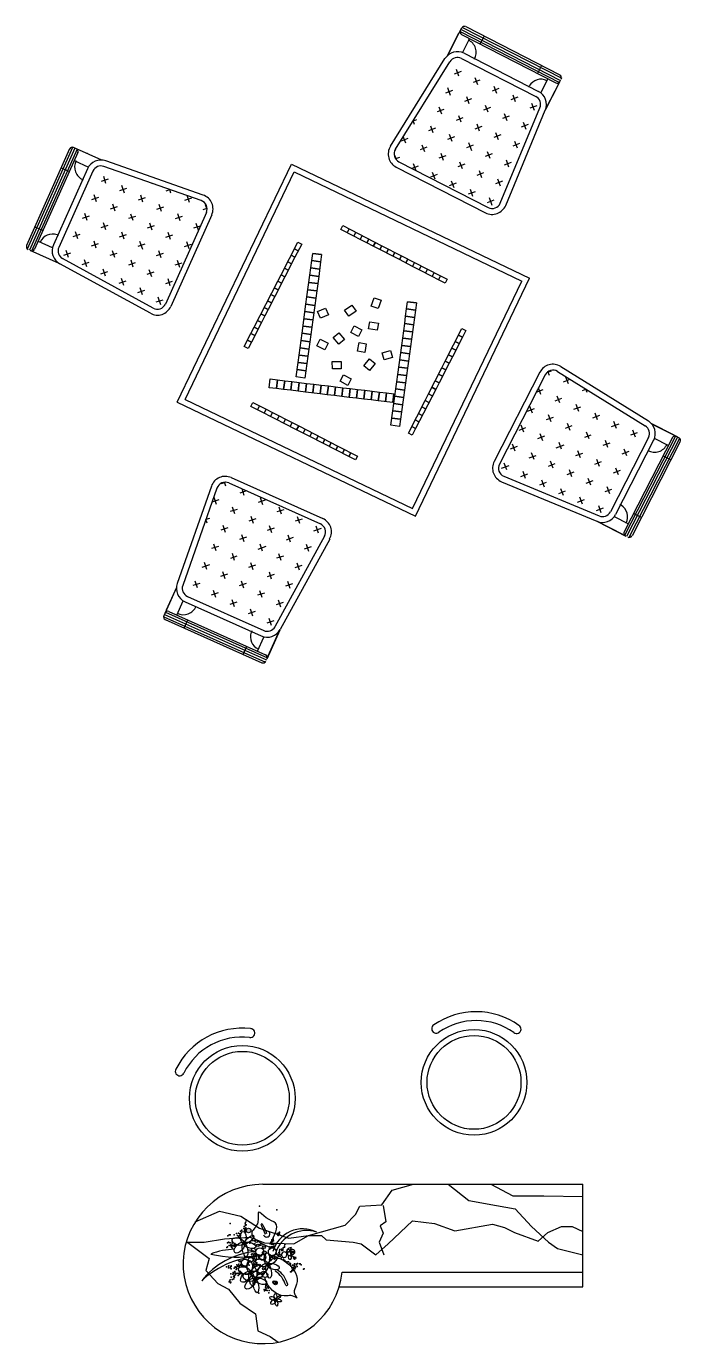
# Model space of a CAD drawing. Header units: millimetres. Extents: x 794 to 24045, y 774 to 18002.
# Drawn here: x 18288 to 20517, y 1341 to 5831 of the extents above; entities that cross this region are included whole.
import ezdxf

# ---------------------------------------------------------------- set-up
doc = ezdxf.new("R2010")
doc.units = ezdxf.units.MM

msp = doc.modelspace()

# ---------------------------------------------------------------- hatches: boundary and pattern name
at = {"true_color": 0x000000}
h = msp.add_hatch(color=18, dxfattribs=at)
h.paths.add_polyline_path([(19102.4, 1669.7, 1), (19093.1, 1669.7, 1)])
h.paths.add_polyline_path([(19080.8, 1676.6, 1.000001), (19072.7, 1676.6, 1.000001)])
h.paths.add_polyline_path([(19092.3, 1596.7, 1), (19099.5, 1596.7, 1)])
h.paths.add_polyline_path([(19128, 1550.3, 1), (19137.3, 1550.3, 1)])
h.paths.add_polyline_path([(19018, 1621.6, 1), (19012.6, 1621.6, 1)])
edge = h.paths.add_edge_path()
edge.add_ellipse((19049.2, 1604.4), major_axis=(0.5, -20.2), ratio=0.456297, start_angle=134.884, end_angle=204.8098)
edge.add_arc((19052.3, 1626.6), 8.39, 208.4452, 291.7172)
h.paths.add_polyline_path([(19091.7, 1679.4, 1), (19084.4, 1679.4, 1)])
h.paths.add_polyline_path([(19037.5, 1726.9, 1), (19053.1, 1726.9, 1)])
h = msp.add_hatch(color=18, dxfattribs=at)
h.paths.add_polyline_path([(19190.2, 1653.2, 1.000001), (19198, 1653.2, 1.000001)])
h.paths.add_polyline_path([(19206.4, 1632.7, 0.193175), (19205.2, 1635.7, -0.071099), (19199.9, 1636.5, 0.269317), (19197.7, 1632.7, 1.000001)])
msp.add_hatch(color=18, dxfattribs=at).paths.add_polyline_path([(19142.8, 1548.2, 0.483518), (19134.9, 1554.4, -0.273676), (19137.3, 1550.3, -0.589818), (19130.2, 1546.4, 0.87026)])

# ---------------------------------------------------------------- linework, layer by layer
at = {"color": 18, "true_color": 0x000000}
for p, q in [((19723.3, 5731.9), (19762.1, 5807.6)), ((19723.6, 5731.9), (19766.7, 5816)), ((19766, 5813.5), (20104.6, 5639.9)), ((19766.7, 5816.5), (19771.4, 5825.8)), ((19769.6, 5820.4), (20108.2, 5646.9)), ((19771, 5803), (20092.1, 5638.4)), ((19774.2, 5827.8), (20112.1, 5654.6)), ((19784.9, 5830.2), (20106, 5665.6)), ((19847.4, 5798.1), (19833.5, 5771)), ((19797.8, 5789.3), (19773.6, 5742)), ((19528.5, 5422.6), (19714.4, 5721.3)), ((19545.5, 5412.1), (19731.4, 5710.7)), ((19770.6, 5721.6), (20023.8, 5591.7)), ((19779.7, 5739.4), (20033, 5609.5)), ((19769.2, 5677.2), (19745.8, 5668.4)), ((19761.9, 5661.1), (19753.1, 5684.5)), ((20043.5, 5697.6), (20029.5, 5670.5)), ((19740.1, 5612.8), (19716.7, 5604)), ((19732.9, 5595.6), (19723.8, 5621.6)), ((19833.6, 5648.1), (19810.2, 5639.3)), ((19826.4, 5632), (19817.5, 5655.4)), ((19898.1, 5619), (19874.7, 5610.2)), ((19890.8, 5602.9), (19882, 5626.3)), ((20065.3, 5652.2), (20041.4, 5605.7)), ((20101, 5633.9), (20056.7, 5547.5)), ((20057.2, 5548.3), (20106.7, 5644.9)), ((19804.5, 5583.7), (19781.1, 5574.8)), ((19797.2, 5567.6), (19788.4, 5590.9)), ((19962.5, 5589.9), (19939.1, 5581)), ((19955.2, 5573.8), (19946.4, 5597.2)), ((20019.7, 5544.6), (20010.8, 5568)), ((19639.2, 5561.4), (19638.9, 5562.2)), ((19711, 5548.3), (19687.6, 5539.5)), ((19703.7, 5532.2), (19694.9, 5555.6)), ((19769.2, 5504.3), (19761.4, 5526.5)), ((19869, 5554.6), (19845.6, 5545.7)), ((19861.7, 5538.4), (19852.8, 5561.8)), ((19902.8, 5228.8), (20037.9, 5553.5)), ((19933.4, 5525.4), (19910, 5516.6)), ((19926.1, 5509.3), (19917.3, 5532.7)), ((19921.3, 5221.1), (20056.3, 5545.9)), ((20026.9, 5560.8), (20003.6, 5551.9)), ((19617.4, 5513), (19605.6, 5508.6)), ((19610.1, 5496.9), (19605.7, 5508.7)), ((19681.8, 5483.9), (19658.5, 5475.1)), ((19674.6, 5467.8), (19665.7, 5491.2)), ((19775.4, 5519.2), (19752, 5510.4)), ((19839.8, 5490.1), (19816.4, 5481.3)), ((19832.6, 5474), (19823.7, 5497.4)), ((19997.8, 5496.3), (19974.4, 5487.5)), ((19990.5, 5480.2), (19981.7, 5503.6)), ((19588.3, 5448.6), (19564.9, 5439.8)), ((19581, 5432.5), (19572.4, 5455.3)), ((19746.3, 5454.8), (19722.9, 5446)), ((19739, 5438.7), (19730.2, 5462.1)), ((19805.6, 5406.7), (19795.8, 5434.5)), ((19904.3, 5461), (19880.9, 5452.2)), ((19897, 5444.9), (19888.2, 5468.3)), ((19961.4, 5415.8), (19952.6, 5439.2)), ((18435.5, 5413.4), (18288.2, 5084.1)), ((18445.4, 5418.3), (18290.3, 5071.7)), ((18453.6, 5415.5), (18298.2, 5068.1)), ((18460.7, 5412.3), (18305.4, 5064.9)), ((18463.4, 5401), (18316.1, 5071.6)), ((18458.4, 5414.2), (18448.8, 5418.5)), ((18544.9, 5375.3), (18458.6, 5413.8)), ((19549, 5375.8), (19543.1, 5391.4)), ((19652.7, 5419.5), (19629.3, 5410.6)), ((19645.4, 5403.4), (19636.6, 5426.8)), ((19717.2, 5390.4), (19693.8, 5381.5)), ((19709.9, 5374.2), (19701.1, 5397.6)), ((19810.7, 5425.7), (19787.3, 5416.8)), ((19875.2, 5396.6), (19851.8, 5387.7)), ((19867.9, 5380.4), (19859, 5403.8)), ((19968.7, 5431.9), (19945.3, 5423)), ((18496.5, 5345.9), (18380.2, 5086.1)), ((18406.9, 5349.3), (18434.7, 5336.9)), ((18451.1, 5373.5), (18499.6, 5351.8)), ((18884, 5237.3), (18552, 5353.8)), ((18890.6, 5256.2), (18558.7, 5372.7)), ((18802.2, 4550.3), (19191.4, 5361.8)), ((19191.4, 5361.8), (20002.9, 4972.6)), ((19559.2, 5384.2), (19546.2, 5379.3)), ((19548.2, 5351.7), (19852.3, 5195.8)), ((19557.3, 5369.5), (19861.5, 5213.6)), ((19623.6, 5355), (19601.7, 5346.8)), ((19616.2, 5339.3), (19607.5, 5362.3)), ((19781.6, 5361.2), (19758.2, 5352.4)), ((19774.3, 5345.1), (19765.5, 5368.5)), ((19939.6, 5367.4), (19916.2, 5358.6)), ((19932.3, 5351.3), (19923.5, 5374.7)), ((18514.7, 5337.8), (18398.5, 5077.9)), ((18543.5, 5304), (18567.3, 5311.8)), ((18559.3, 5296), (18551.5, 5319.8)), ((18828.9, 4559.6), (19200.7, 5335.1)), ((19200.7, 5335.1), (19976.2, 4963.2)), ((19688, 5325.9), (19664.7, 5317.1)), ((19680.8, 5309.8), (19671.9, 5333.2)), ((19745.2, 5280.7), (19736.4, 5304.1)), ((19846, 5332.1), (19822.7, 5323.3)), ((19840, 5314.8), (19831.5, 5338.8)), ((19910.5, 5303), (19887.1, 5294.2)), ((19903.2, 5286.9), (19894.4, 5310.3)), ((18527.3, 5233), (18519.5, 5256.7)), ((18606.6, 5272), (18630.4, 5279.8)), ((18622.9, 5263.1), (18613.8, 5289.1)), ((18685.4, 5232), (18677.6, 5255.7)), ((18717.4, 5295), (18717.1, 5295.9)), ((18764.7, 5271), (18776.7, 5274.9)), ((18780.5, 5263), (18776.5, 5275)), ((18843.5, 5231), (18835.9, 5254.2)), ((19752.5, 5296.8), (19729.1, 5288)), ((19816.9, 5267.7), (19793.5, 5258.9)), ((19809.6, 5251.6), (19800.8, 5275)), ((18511.5, 5241), (18535.3, 5248.7)), ((18574.6, 5209), (18598.3, 5216.7)), ((18590.3, 5201), (18582.6, 5224.7)), ((18669.6, 5240), (18693.4, 5247.7)), ((18732.7, 5208), (18756.4, 5215.7)), ((18748.4, 5200), (18740.7, 5223.7)), ((18827.7, 5239), (18851.5, 5246.8)), ((18890.8, 5207), (18904, 5211.3)), ((18904, 5206.9), (18898.8, 5222.7)), ((19881.4, 5238.6), (19858, 5229.7)), ((19875.1, 5220.9), (19866, 5246.9)), ((18479.5, 5177.9), (18503.3, 5185.7)), ((18495.3, 5169.9), (18487.5, 5193.7)), ((18637.6, 5176.9), (18661.4, 5184.7)), ((18651.8, 5169.2), (18644, 5191.4)), ((18901.4, 5196.7), (18761.9, 4884.7)), ((18919.7, 5188.6), (18780.1, 4876.6)), ((18795.7, 5175.9), (18819.5, 5183.7)), ((18811.5, 5167.9), (18803.7, 5191.7)), ((18316.9, 5148.2), (18344.8, 5135.8)), ((18447.5, 5114.9), (18471.3, 5122.6)), ((18463.3, 5106.9), (18455.5, 5130.6)), ((18542.6, 5145.9), (18566.3, 5153.7)), ((18558.3, 5137.9), (18550.6, 5161.7)), ((18605.6, 5113.9), (18629.4, 5121.7)), ((18621.4, 5105.9), (18613.6, 5129.7)), ((18700.7, 5144.9), (18724.4, 5152.7)), ((18716.4, 5136.9), (18708.7, 5160.7)), ((18763.7, 5112.9), (18787.5, 5120.7)), ((18779.5, 5104.9), (18771.7, 5128.7)), ((18858.8, 5143.9), (18881.1, 5151.2)), ((18874.4, 5136.3), (18866.8, 5159.7)), ((19359, 5138.7), (19365.8, 5152)), ((19403.5, 5115.9), (19359, 5138.7)), ((19365.8, 5152), (19499.3, 5083.6)), ((19388.1, 5140.6), (19381.3, 5127.3)), ((19381.3, 5127.3), (19388.1, 5140.6)), ((19410.3, 5129.2), (19403.5, 5115.9)), ((19403.5, 5115.9), (19410.3, 5129.2)), ((18328.4, 5099.1), (18376, 5077.8)), ((18510.5, 5082.9), (18534.3, 5090.6)), ((18526.3, 5074.9), (18518.5, 5098.6)), ((18668.6, 5081.9), (18692.4, 5089.6)), ((18684.5, 5070.3), (18674.7, 5098.1)), ((18826.8, 5080.9), (18850.5, 5088.6)), ((18842.5, 5072.9), (18834.8, 5096.6)), ((19155.7, 4984.4), (19212.7, 5095.6)), ((19226.1, 5088.8), (19203.3, 5044.3)), ((19212.7, 5095.6), (19226.1, 5088.8)), ((19425.7, 5104.5), (19403.5, 5115.9)), ((19432.6, 5117.8), (19425.7, 5104.5)), ((19425.7, 5104.5), (19432.6, 5117.8)), ((19492.5, 5070.3), (19425.7, 5104.5)), ((19454.8, 5106.4), (19448, 5093.1)), ((19448, 5093.1), (19454.8, 5106.4)), ((19477.1, 5095), (19470.2, 5081.7)), ((19470.2, 5081.7), (19477.1, 5095)), ((19499.3, 5083.6), (19492.5, 5070.3)), ((19492.5, 5070.3), (19499.3, 5083.6)), ((19499.3, 5083.6), (19521.6, 5072.2)), ((18399.7, 5023.2), (18300.6, 5067.5)), ((18720.1, 4870.7), (18411.5, 5039.4)), ((18415.5, 5051.8), (18439.2, 5059.6)), ((18431.2, 5043.8), (18423.5, 5067.6)), ((18494.3, 5011.8), (18486.5, 5035.6)), ((18573.6, 5050.8), (18597.3, 5058.6)), ((18589.3, 5042.8), (18581.6, 5066.6)), ((18652.4, 5010.8), (18644.6, 5034.6)), ((18731.7, 5049.9), (18755.5, 5057.6)), ((18747.5, 5041.9), (18739.7, 5065.6)), ((18810.5, 5009.8), (18802.7, 5033.6)), ((19203.3, 5044.3), (19134.8, 4910.8)), ((19189.9, 5051.2), (19203.3, 5044.3)), ((19203.3, 5044.3), (19189.9, 5051.2)), ((19201.3, 5073.4), (19214.7, 5066.6)), ((19214.7, 5066.6), (19201.3, 5073.4)), ((19257.7, 5007.9), (19261.1, 5032.7)), ((19261.1, 5032.7), (19264.4, 5057.4)), ((19290.8, 5028.6), (19261.1, 5032.7)), ((19261.1, 5032.7), (19290.8, 5028.6)), ((19294.2, 5053.4), (19264.4, 5057.4)), ((19264.4, 5057.4), (19294.2, 5053.4)), ((19294.2, 5053.4), (19290.8, 5028.6)), ((19537, 5047.4), (19492.5, 5070.3)), ((19521.6, 5072.2), (19514.7, 5058.9)), ((19514.7, 5058.9), (19521.6, 5072.2)), ((19521.6, 5072.2), (19543.8, 5060.8)), ((19543.8, 5060.8), (19537, 5047.4)), ((19537, 5047.4), (19543.8, 5060.8)), ((19559.2, 5036), (19537, 5047.4)), ((19543.8, 5060.8), (19566.1, 5049.4)), ((19566.1, 5049.4), (19559.2, 5036)), ((19559.2, 5036), (19566.1, 5049.4)), ((19603.7, 5013.2), (19559.2, 5036)), ((19566.1, 5049.4), (19699.6, 4981)), ((19588.3, 5038), (19581.5, 5024.6)), ((19581.5, 5024.6), (19588.3, 5038)), ((18710.5, 4853.1), (18401.9, 5021.8)), ((18478.5, 5019.8), (18502.3, 5027.6)), ((18541.6, 4987.8), (18565.3, 4995.6)), ((18557.3, 4979.8), (18549.6, 5003.6)), ((18636.6, 5018.8), (18660.4, 5026.6)), ((18699.7, 4986.8), (18723.4, 4994.6)), ((18715.2, 4977), (18706.8, 5001.1)), ((18794.7, 5017.8), (18818.5, 5025.6)), ((19144.3, 4962.2), (19155.7, 4984.4)), ((19155.7, 4984.4), (19169, 4977.6)), ((19169, 4977.6), (19155.7, 4984.4)), ((19167.1, 5006.7), (19180.4, 4999.8)), ((19180.4, 4999.8), (19167.1, 5006.7)), ((19178.5, 5028.9), (19191.8, 5022.1)), ((19191.8, 5022.1), (19178.5, 5028.9)), ((19254.3, 4983.1), (19257.7, 5007.9)), ((19287.4, 5003.9), (19257.7, 5007.9)), ((19257.7, 5007.9), (19287.4, 5003.9)), ((19290.8, 5028.6), (19284, 4979.1)), ((19610.6, 5026.6), (19603.7, 5013.2)), ((19603.7, 5013.2), (19610.6, 5026.6)), ((19626, 5001.8), (19603.7, 5013.2)), ((19632.8, 5015.2), (19626, 5001.8)), ((19626, 5001.8), (19632.8, 5015.2)), ((19670.5, 4979), (19626, 5001.8)), ((19655.1, 5003.8), (19648.2, 4990.4)), ((19648.2, 4990.4), (19655.1, 5003.8)), ((19677.3, 4992.4), (19670.5, 4979)), ((19670.5, 4979), (19677.3, 4992.4)), ((18604.6, 4955.8), (18628.4, 4963.5)), ((18620.4, 4947.8), (18612.6, 4971.5)), ((18683.4, 4915.8), (18675.7, 4939.5)), ((18762.7, 4954.8), (18786.5, 4962.5)), ((18778.5, 4946.8), (18770.7, 4970.6)), ((19064.5, 4806.4), (19144.3, 4962.2)), ((19132.9, 4939.9), (19146.2, 4933.1)), ((19146.2, 4933.1), (19132.9, 4939.9)), ((19144.3, 4962.2), (19157.6, 4955.3)), ((19157.6, 4955.3), (19144.3, 4962.2)), ((19244.2, 4908.8), (19254.3, 4983.1)), ((19280.7, 4954.3), (19250.9, 4958.4)), ((19250.9, 4958.4), (19280.7, 4954.3)), ((19284, 4979.1), (19254.3, 4983.1)), ((19254.3, 4983.1), (19284, 4979.1)), ((19284, 4979.1), (19277.3, 4929.5)), ((19604.3, 4187.8), (19976.2, 4963.2)), ((19613.7, 4161.1), (20002.9, 4972.6)), ((19692.7, 4967.6), (19670.5, 4979)), ((19699.6, 4981), (19692.7, 4967.6)), ((19692.7, 4967.6), (19699.6, 4981)), ((19715, 4956.2), (19692.7, 4967.6)), ((19699.6, 4981), (19721.8, 4969.6)), ((19721.8, 4969.6), (19715, 4956.2)), ((18667.7, 4923.8), (18691.4, 4931.5)), ((18730.7, 4891.7), (18754.5, 4899.5)), ((18746.6, 4881.9), (18737.5, 4907.8)), ((19110.1, 4895.4), (19123.4, 4888.6)), ((19123.4, 4888.6), (19110.1, 4895.4)), ((19134.8, 4910.8), (19112, 4866.3)), ((19121.5, 4917.7), (19134.8, 4910.8)), ((19134.8, 4910.8), (19121.5, 4917.7)), ((19240.8, 4884), (19244.2, 4908.8)), ((19273.9, 4904.8), (19244.2, 4908.8)), ((19244.2, 4908.8), (19273.9, 4904.8)), ((19277.3, 4929.5), (19247.6, 4933.6)), ((19247.6, 4933.6), (19277.3, 4929.5)), ((19277.3, 4929.5), (19270.6, 4880)), ((19462.8, 4877.9), (19473.1, 4906.1)), ((19473.1, 4906.1), (19496.6, 4897.5)), ((19496.6, 4897.5), (19486.3, 4869.3)), ((19087.3, 4850.9), (19100.6, 4844.1)), ((19100.6, 4844.1), (19087.3, 4850.9)), ((19098.7, 4873.2), (19112, 4866.3)), ((19112, 4866.3), (19098.7, 4873.2)), ((19112, 4866.3), (19100.6, 4844.1)), ((19227.4, 4785), (19240.8, 4884)), ((19267.2, 4855.2), (19237.5, 4859.3)), ((19237.5, 4859.3), (19267.2, 4855.2)), ((19270.6, 4880), (19240.8, 4884)), ((19240.8, 4884), (19270.6, 4880)), ((19270.6, 4880), (19263.8, 4830.5)), ((19279.7, 4859.2), (19307.2, 4871.2)), ((19289.7, 4836.3), (19279.7, 4859.2)), ((19307.2, 4871.2), (19317.2, 4848.3)), ((19372.5, 4864.3), (19397.1, 4881.4)), ((19386.7, 4843.7), (19372.5, 4864.3)), ((19411.4, 4860.8), (19386.7, 4843.7)), ((19397.1, 4881.4), (19411.4, 4860.8)), ((19486.3, 4869.3), (19462.8, 4877.9)), ((19580.4, 4843), (19583.8, 4867.8)), ((19583.8, 4867.8), (19587.2, 4892.5)), ((19583.8, 4867.8), (19613.5, 4863.7)), ((19613.5, 4863.7), (19583.8, 4867.8)), ((19587.2, 4892.5), (19616.9, 4888.5)), ((19616.9, 4888.5), (19587.2, 4892.5)), ((19613.5, 4863.7), (19606.8, 4814.2)), ((19616.9, 4888.5), (19613.5, 4863.7)), ((19053.1, 4784.2), (19064.5, 4806.4)), ((19089.2, 4821.8), (19055, 4755.1)), ((19064.5, 4806.4), (19077.8, 4799.6)), ((19077.8, 4799.6), (19064.5, 4806.4)), ((19075.9, 4828.7), (19089.2, 4821.8)), ((19089.2, 4821.8), (19075.9, 4828.7)), ((19100.6, 4844.1), (19089.2, 4821.8)), ((19260.4, 4805.7), (19230.7, 4809.7)), ((19230.7, 4809.7), (19260.4, 4805.7)), ((19263.8, 4830.5), (19234.1, 4834.5)), ((19234.1, 4834.5), (19263.8, 4830.5)), ((19260.4, 4805.7), (19257.1, 4780.9)), ((19263.8, 4830.5), (19260.4, 4805.7)), ((19317.2, 4848.3), (19289.7, 4836.3)), ((19393.3, 4787.7), (19404.7, 4810)), ((19404.7, 4810), (19431.4, 4796.3)), ((19454.2, 4799.9), (19458, 4824.6)), ((19458, 4824.6), (19487.7, 4820)), ((19487.7, 4820), (19483.9, 4795.3)), ((19570.3, 4768.7), (19577.1, 4818.2)), ((19577.1, 4818.2), (19580.4, 4843)), ((19577.1, 4818.2), (19606.8, 4814.2)), ((19606.8, 4814.2), (19577.1, 4818.2)), ((19580.4, 4843), (19610.1, 4839)), ((19610.1, 4839), (19580.4, 4843)), ((19606.8, 4814.2), (19600, 4764.6)), ((19030.2, 4739.7), (19053.1, 4784.2)), ((19041.6, 4761.9), (19055, 4755.1)), ((19055, 4755.1), (19041.6, 4761.9)), ((19053.1, 4784.2), (19066.4, 4777.3)), ((19066.4, 4777.3), (19053.1, 4784.2)), ((19220.6, 4735.4), (19224, 4760.2)), ((19224, 4760.2), (19227.4, 4785)), ((19253.7, 4756.1), (19224, 4760.2)), ((19224, 4760.2), (19253.7, 4756.1)), ((19257.1, 4780.9), (19227.4, 4785)), ((19227.4, 4785), (19257.1, 4780.9)), ((19257.1, 4780.9), (19250.3, 4731.4)), ((19278, 4742.4), (19289.4, 4764.6)), ((19289.4, 4764.6), (19316.1, 4751)), ((19333.5, 4770.1), (19352.3, 4786.5)), ((19353.2, 4747.5), (19333.5, 4770.1)), ((19352.3, 4786.5), (19372, 4763.9)), ((19372, 4763.9), (19353.2, 4747.5)), ((19420, 4774.1), (19393.3, 4787.7)), ((19431.4, 4796.3), (19420, 4774.1)), ((19483.9, 4795.3), (19454.2, 4799.9)), ((19566.9, 4743.9), (19570.3, 4768.7)), ((19570.3, 4768.7), (19600, 4764.6)), ((19600, 4764.6), (19570.3, 4768.7)), ((19573.7, 4793.5), (19603.4, 4789.4)), ((19603.4, 4789.4), (19573.7, 4793.5)), ((19600, 4764.6), (19596.7, 4739.9)), ((19715, 4689.8), (19772, 4801)), ((19774, 4771.9), (19739.8, 4705.2)), ((19774, 4771.9), (19760.6, 4778.7)), ((19760.6, 4778.7), (19774, 4771.9)), ((19772, 4801), (19785.4, 4794.1)), ((19785.4, 4794.1), (19774, 4771.9)), ((19043.6, 4732.8), (19030.2, 4739.7)), ((19055, 4755.1), (19043.6, 4732.8)), ((19217.2, 4710.6), (19220.6, 4735.4)), ((19250.3, 4731.4), (19220.6, 4735.4)), ((19220.6, 4735.4), (19250.3, 4731.4)), ((19250.3, 4731.4), (19247, 4706.6)), ((19304.7, 4728.7), (19278, 4742.4)), ((19316.1, 4751), (19304.7, 4728.7)), ((19416.2, 4724.1), (19421.7, 4753.6)), ((19440.8, 4719.6), (19416.2, 4724.1)), ((19421.7, 4753.6), (19446.3, 4749.1)), ((19446.3, 4749.1), (19440.8, 4719.6)), ((19500, 4718.6), (19528.9, 4726.9)), ((19506.9, 4694.6), (19500, 4718.6)), ((19528.9, 4726.9), (19535.7, 4702.8)), ((19553.5, 4644.8), (19566.9, 4743.9)), ((19563.6, 4719.1), (19593.3, 4715.1)), ((19593.3, 4715.1), (19563.6, 4719.1)), ((19566.9, 4743.9), (19596.7, 4739.9)), ((19596.7, 4739.9), (19566.9, 4743.9)), ((19596.7, 4739.9), (19589.9, 4690.3)), ((19751.2, 4727.4), (19737.8, 4734.2)), ((19737.8, 4734.2), (19751.2, 4727.4)), ((19762.6, 4749.7), (19749.2, 4756.5)), ((19749.2, 4756.5), (19762.6, 4749.7)), ((19207.1, 4636.3), (19213.9, 4685.9)), ((19213.9, 4685.9), (19217.2, 4710.6)), ((19243.6, 4681.8), (19213.9, 4685.9)), ((19213.9, 4685.9), (19243.6, 4681.8)), ((19247, 4706.6), (19217.2, 4710.6)), ((19217.2, 4710.6), (19247, 4706.6)), ((19243.6, 4681.8), (19240.2, 4657.1)), ((19247, 4706.6), (19243.6, 4681.8)), ((19330.5, 4689), (19360.5, 4689.4)), ((19330.9, 4664), (19330.5, 4689)), ((19360.5, 4689.4), (19360.9, 4664.4)), ((19437.9, 4674.5), (19456.9, 4697.6)), ((19457.2, 4658.6), (19437.9, 4674.5)), ((19456.9, 4697.6), (19476.2, 4681.8)), ((19476.2, 4681.8), (19457.2, 4658.6)), ((19535.7, 4702.8), (19506.9, 4694.6)), ((19560.2, 4694.4), (19589.9, 4690.3)), ((19589.9, 4690.3), (19560.2, 4694.4)), ((19589.9, 4690.3), (19586.6, 4665.6)), ((19728.3, 4682.9), (19694.1, 4616.2)), ((19703.6, 4667.5), (19715, 4689.8)), ((19728.3, 4682.9), (19715, 4689.8)), ((19715, 4689.8), (19728.3, 4682.9)), ((19739.8, 4705.2), (19726.4, 4712)), ((19726.4, 4712), (19739.8, 4705.2)), ((19739.8, 4705.2), (19728.3, 4682.9)), ((20108.8, 4672), (20407.5, 4486.1)), ((19114.9, 4599.5), (19118.5, 4629.3)), ((19118.5, 4629.3), (19143.3, 4626.3)), ((19143.3, 4626.3), (19139.8, 4596.5)), ((19139.8, 4596.5), (19143.3, 4626.3)), ((19143.3, 4626.3), (19168.2, 4623.3)), ((19236.9, 4632.3), (19207.1, 4636.3)), ((19240.2, 4657.1), (19210.5, 4661.1)), ((19210.5, 4661.1), (19240.2, 4657.1)), ((19240.2, 4657.1), (19236.9, 4632.3)), ((19360.9, 4664.4), (19330.9, 4664)), ((19357.1, 4621.3), (19368.5, 4643.5)), ((19368.5, 4643.5), (19395.2, 4629.9)), ((19395.2, 4629.9), (19383.8, 4607.6)), ((19550.1, 4620.1), (19553.5, 4644.8)), ((19553.5, 4644.8), (19583.2, 4640.8)), ((19583.2, 4640.8), (19553.5, 4644.8)), ((19556.8, 4669.6), (19586.6, 4665.6)), ((19586.6, 4665.6), (19556.8, 4669.6)), ((19583.2, 4640.8), (19579.8, 4616)), ((19586.6, 4665.6), (19583.2, 4640.8)), ((19658, 4578.5), (19703.6, 4667.5)), ((19705.5, 4638.4), (19692.2, 4645.3)), ((19692.2, 4645.3), (19705.5, 4638.4)), ((19716.9, 4660.7), (19703.6, 4667.5)), ((19703.6, 4667.5), (19716.9, 4660.7)), ((20037.9, 4652.3), (19882, 4348.2)), ((20055.7, 4643.2), (19899.8, 4339)), ((20062, 4651.5), (20077.6, 4657.4)), ((20070.3, 4641.3), (20065.4, 4654.3)), ((20098.2, 4655), (20396.9, 4469.1)), ((20118.7, 4619.5), (20141.5, 4628.1)), ((20134.8, 4612.2), (20125.9, 4635.6)), ((19139.8, 4596.5), (19114.9, 4599.5)), ((19164.6, 4593.5), (19139.8, 4596.5)), ((19168.2, 4623.3), (19164.6, 4593.5)), ((19164.6, 4593.5), (19168.2, 4623.3)), ((19189.4, 4590.6), (19164.6, 4593.5)), ((19168.2, 4623.3), (19193, 4620.4)), ((19193, 4620.4), (19189.4, 4590.6)), ((19189.4, 4590.6), (19193, 4620.4)), ((19214.2, 4587.6), (19189.4, 4590.6)), ((19193, 4620.4), (19217.8, 4617.4)), ((19217.8, 4617.4), (19214.2, 4587.6)), ((19214.2, 4587.6), (19217.8, 4617.4)), ((19239.1, 4584.6), (19214.2, 4587.6)), ((19217.8, 4617.4), (19242.6, 4614.4)), ((19242.6, 4614.4), (19239.1, 4584.6)), ((19239.1, 4584.6), (19242.6, 4614.4)), ((19288.7, 4578.6), (19239.1, 4584.6)), ((19242.6, 4614.4), (19267.5, 4611.4)), ((19267.5, 4611.4), (19263.9, 4581.6)), ((19263.9, 4581.6), (19267.5, 4611.4)), ((19267.5, 4611.4), (19292.3, 4608.4)), ((19292.3, 4608.4), (19288.7, 4578.6)), ((19288.7, 4578.6), (19292.3, 4608.4)), ((19292.3, 4608.4), (19317.1, 4605.5)), ((19317.1, 4605.5), (19313.5, 4575.7)), ((19313.5, 4575.7), (19317.1, 4605.5)), ((19317.1, 4605.5), (19341.9, 4602.5)), ((19341.9, 4602.5), (19338.3, 4572.7)), ((19338.3, 4572.7), (19341.9, 4602.5)), ((19341.9, 4602.5), (19366.7, 4599.5)), ((19383.8, 4607.6), (19357.1, 4621.3)), ((19366.7, 4599.5), (19363.2, 4569.7)), ((19363.2, 4569.7), (19366.7, 4599.5)), ((19366.7, 4599.5), (19391.6, 4596.5)), ((19391.6, 4596.5), (19388, 4566.7)), ((19388, 4566.7), (19391.6, 4596.5)), ((19391.6, 4596.5), (19416.4, 4593.5)), ((19416.4, 4593.5), (19412.8, 4563.8)), ((19412.8, 4563.8), (19416.4, 4593.5)), ((19416.4, 4593.5), (19441.2, 4590.6)), ((19441.2, 4590.6), (19437.6, 4560.8)), ((19437.6, 4560.8), (19441.2, 4590.6)), ((19441.2, 4590.6), (19466, 4587.6)), ((19466, 4587.6), (19462.5, 4557.8)), ((19462.5, 4557.8), (19466, 4587.6)), ((19466, 4587.6), (19490.8, 4584.6)), ((19490.8, 4584.6), (19487.3, 4554.8)), ((19487.3, 4554.8), (19490.8, 4584.6)), ((19490.8, 4584.6), (19515.7, 4581.6)), ((19515.7, 4581.6), (19512.1, 4551.8)), ((19512.1, 4551.8), (19515.7, 4581.6)), ((19515.7, 4581.6), (19540.5, 4578.6)), ((19543.3, 4570.5), (19546.7, 4595.3)), ((19546.7, 4595.3), (19550.1, 4620.1)), ((19546.7, 4595.3), (19576.4, 4591.2)), ((19576.4, 4591.2), (19546.7, 4595.3)), ((19550.1, 4620.1), (19579.8, 4616)), ((19579.8, 4616), (19550.1, 4620.1)), ((19579.8, 4616), (19573.1, 4566.5)), ((19682.7, 4593.9), (19614.3, 4460.4)), ((19682.7, 4593.9), (19669.4, 4600.8)), ((19669.4, 4600.8), (19682.7, 4593.9)), ((19694.1, 4616.2), (19680.8, 4623)), ((19680.8, 4623), (19694.1, 4616.2)), ((19694.1, 4616.2), (19682.7, 4593.9)), ((20025.5, 4584.3), (20048.5, 4593)), ((20041.2, 4576.9), (20032.9, 4598.8)), ((20183.1, 4590.4), (20194.9, 4594.8)), ((20199.2, 4583.1), (20194.7, 4594.9)), ((18802.2, 4550.3), (19613.7, 4161.1)), ((18828.9, 4559.6), (19604.3, 4187.8)), ((19053.3, 4535.6), (19060.2, 4548.9)), ((19075.6, 4524.2), (19053.3, 4535.6)), ((19060.2, 4548.9), (19082.4, 4537.5)), ((19075.6, 4524.2), (19082.4, 4537.5)), ((19082.4, 4537.5), (19075.6, 4524.2)), ((19082.4, 4537.5), (19104.6, 4526.1)), ((19313.5, 4575.7), (19288.7, 4578.6)), ((19338.3, 4572.7), (19313.5, 4575.7)), ((19363.2, 4569.7), (19338.3, 4572.7)), ((19388, 4566.7), (19363.2, 4569.7)), ((19412.8, 4563.8), (19388, 4566.7)), ((19437.6, 4560.8), (19412.8, 4563.8)), ((19462.5, 4557.8), (19437.6, 4560.8)), ((19487.3, 4554.8), (19462.5, 4557.8)), ((19536.9, 4548.9), (19487.3, 4554.8)), ((19536.6, 4521), (19540, 4545.7)), ((19540.5, 4578.6), (19536.9, 4548.9)), ((19536.9, 4548.9), (19540.5, 4578.6)), ((19540, 4545.7), (19543.3, 4570.5)), ((19540, 4545.7), (19569.7, 4541.7)), ((19569.7, 4541.7), (19540, 4545.7)), ((19543.3, 4570.5), (19573.1, 4566.5)), ((19573.1, 4566.5), (19543.3, 4570.5)), ((19573.1, 4566.5), (19566.3, 4516.9)), ((19589.6, 4445), (19646.6, 4556.3)), ((19646.6, 4556.3), (19658, 4578.5)), ((19659.9, 4549.4), (19646.6, 4556.3)), ((19646.6, 4556.3), (19659.9, 4549.4)), ((19671.3, 4571.7), (19658, 4578.5)), ((19658, 4578.5), (19671.3, 4571.7)), ((20012.1, 4512.4), (20003.3, 4535.8)), ((20089.5, 4555), (20112.9, 4563.9)), ((20105.6, 4547.8), (20096.8, 4571.2)), ((20170.1, 4518.6), (20161.3, 4542)), ((20247.5, 4561.2), (20248.3, 4561.6)), ((19142.3, 4489.9), (19075.6, 4524.2)), ((19097.8, 4512.7), (19104.6, 4526.1)), ((19104.6, 4526.1), (19097.8, 4512.7)), ((19104.6, 4526.1), (19126.9, 4514.7)), ((19120.1, 4501.3), (19126.9, 4514.7)), ((19126.9, 4514.7), (19120.1, 4501.3)), ((19126.9, 4514.7), (19193.6, 4480.5)), ((19142.3, 4489.9), (19149.1, 4503.3)), ((19149.1, 4503.3), (19142.3, 4489.9)), ((19164.5, 4478.5), (19171.4, 4491.9)), ((19171.4, 4491.9), (19164.5, 4478.5)), ((19529.9, 4471.4), (19536.6, 4521)), ((19533.2, 4496.2), (19563, 4492.1)), ((19563, 4492.1), (19533.2, 4496.2)), ((19536.6, 4521), (19566.3, 4516.9)), ((19566.3, 4516.9), (19536.6, 4521)), ((19566.3, 4516.9), (19559.6, 4467.4)), ((19637.1, 4504.9), (19623.8, 4511.8)), ((19623.8, 4511.8), (19637.1, 4504.9)), ((19648.5, 4527.2), (19635.2, 4534)), ((19635.2, 4534), (19648.5, 4527.2)), ((19996, 4519.7), (20019.4, 4528.6)), ((20060.4, 4490.6), (20083.8, 4499.4)), ((20076.5, 4483.3), (20067.7, 4506.7)), ((20154, 4525.9), (20177.4, 4534.8)), ((20218.4, 4496.8), (20241.8, 4505.6)), ((20234.5, 4489.5), (20225.7, 4512.9)), ((19164.5, 4478.5), (19142.3, 4489.9)), ((19209, 4455.7), (19164.5, 4478.5)), ((19186.8, 4467.1), (19193.6, 4480.5)), ((19193.6, 4480.5), (19186.8, 4467.1)), ((19193.6, 4480.5), (19215.9, 4469.1)), ((19209, 4455.7), (19215.9, 4469.1)), ((19215.9, 4469.1), (19209, 4455.7)), ((19231.3, 4444.3), (19209, 4455.7)), ((19215.9, 4469.1), (19349.4, 4400.7)), ((19231.3, 4444.3), (19238.1, 4457.7)), ((19238.1, 4457.7), (19231.3, 4444.3)), ((19253.5, 4432.9), (19260.4, 4446.3)), ((19260.4, 4446.3), (19253.5, 4432.9)), ((19559.6, 4467.4), (19529.9, 4471.4)), ((19614.3, 4460.4), (19601, 4467.3)), ((19601, 4467.3), (19614.3, 4460.4)), ((19614.3, 4460.4), (19602.9, 4438.2)), ((19625.7, 4482.7), (19612.4, 4489.5)), ((19612.4, 4489.5), (19625.7, 4482.7)), ((19966.9, 4455.3), (19990.3, 4464.1)), ((19983, 4448), (19974.1, 4471.4)), ((20124.9, 4461.5), (20148.2, 4470.3)), ((20141, 4454.2), (20132.1, 4477.6)), ((20205.4, 4425.1), (20196.6, 4448.5)), ((20281.8, 4467.6), (20307.7, 4476.7)), ((20299, 4460.4), (20290.1, 4483.8)), ((20347.3, 4438.6), (20370.7, 4447.4)), ((20363.4, 4431.3), (20354.6, 4454.7)), ((20418.1, 4477.2), (20493.7, 4438.4)), ((20418.1, 4476.9), (20502.2, 4433.8)), ((19253.5, 4432.9), (19231.3, 4444.3)), ((19387, 4364.5), (19253.5, 4432.9)), ((19275.8, 4421.5), (19282.6, 4434.9)), ((19282.6, 4434.9), (19275.8, 4421.5)), ((19298, 4410.1), (19304.9, 4423.5)), ((19304.9, 4423.5), (19298, 4410.1)), ((19320.3, 4398.7), (19327.1, 4412.1)), ((19327.1, 4412.1), (19320.3, 4398.7)), ((19342.5, 4387.3), (19349.4, 4400.7)), ((19349.4, 4400.7), (19342.5, 4387.3)), ((19349.4, 4400.7), (19371.6, 4389.2)), ((19602.9, 4438.2), (19589.6, 4445)), ((19953.9, 4383.6), (19945, 4407)), ((20031.3, 4426.2), (20054.7, 4435)), ((20047.4, 4418.9), (20038.6, 4442.3)), ((20092.9, 4394.9), (20120.7, 4404.7)), ((20111.8, 4389.8), (20103, 4413.2)), ((20190.5, 4431.3), (20212.7, 4439.1)), ((20253.7, 4403.3), (20277.1, 4412.1)), ((20269.8, 4396), (20261, 4419.4)), ((20407.7, 4429.9), (20277.9, 4176.7)), ((20425.5, 4420.8), (20295.7, 4167.5)), ((20489.2, 4429.5), (20324.6, 4108.4)), ((20499.6, 4434.5), (20326.1, 4095.9)), ((20506.6, 4430.9), (20333, 4092.3)), ((20513.9, 4426.3), (20340.7, 4088.4)), ((20516.3, 4415.6), (20351.7, 4094.5)), ((20475.4, 4402.7), (20428.1, 4426.9)), ((20502.6, 4433.8), (20512, 4429)), ((19364.8, 4375.9), (19371.6, 4389.2)), ((19371.6, 4389.2), (19364.8, 4375.9)), ((19371.6, 4389.2), (19393.9, 4377.8)), ((19387, 4364.5), (19393.9, 4377.8)), ((19393.9, 4377.8), (19387, 4364.5)), ((19409.3, 4353.1), (19387, 4364.5)), ((19393.9, 4377.8), (19416.1, 4366.4)), ((19416.1, 4366.4), (19409.3, 4353.1)), ((19937.7, 4390.9), (19961.1, 4399.7)), ((20000.9, 4360.5), (20025, 4368.9)), ((20018.3, 4354.5), (20009.5, 4377.8)), ((20160.2, 4367.9), (20183.6, 4376.8)), ((20176.3, 4360.7), (20167.5, 4384)), ((20318.2, 4374.1), (20341.6, 4383)), ((20334.3, 4366.9), (20325.4, 4390.2)), ((20484.3, 4353.1), (20457.1, 4367)), ((19907.1, 4325.4), (19933, 4334.5)), ((19924.7, 4319.1), (19915.9, 4342.5)), ((19989.2, 4290), (19980.3, 4313.4)), ((20066.6, 4332.6), (20090, 4341.4)), ((20082.7, 4325.3), (20073.9, 4348.7)), ((20131.1, 4303.5), (20154.4, 4312.3)), ((20147.2, 4296.2), (20138.3, 4319.6)), ((20224.6, 4338.8), (20248, 4347.6)), ((20240.7, 4331.5), (20231.9, 4354.9)), ((20289.1, 4309.7), (20312.4, 4318.5)), ((20305.2, 4302.4), (20296.3, 4325.8)), ((18967.7, 4277.3), (18951.9, 4272.1)), ((18967.6, 4264.1), (18963.3, 4277.3)), ((18977.9, 4274.8), (19289.9, 4135.2)), ((18986, 4293), (19298, 4153.5)), ((19907.3, 4279.2), (20232, 4144.2)), ((19914.9, 4297.7), (20239.7, 4162.6)), ((19973.1, 4297.3), (19996.5, 4306.1)), ((20037.5, 4268.2), (20060.9, 4277)), ((20053.6, 4260.9), (20044.8, 4284.3)), ((20195.5, 4274.4), (20218.9, 4283.2)), ((20211.6, 4267.1), (20202.8, 4290.5)), ((18918.4, 4263.9), (18801.9, 3932)), ((18937.3, 4257.3), (18820.8, 3925.4)), ((18935.6, 4201.1), (18927.8, 4224.9)), ((19038.3, 4247.7), (19014.9, 4240.1)), ((19030.7, 4232.1), (19023.4, 4254.4)), ((19093.7, 4200.1), (19086, 4223.9)), ((20101.9, 4239.1), (20125.3, 4247.9)), ((20118.1, 4231.8), (20109.2, 4255.2)), ((20182.5, 4202.7), (20173.7, 4226.1)), ((20259.9, 4245.3), (20283.3, 4254.1)), ((20276, 4238), (20267.2, 4261.4)), ((18943.6, 4216.8), (18920.4, 4209.3)), ((19006.7, 4184.8), (18982.9, 4177.1)), ((18998.6, 4169.1), (18990.9, 4192.8)), ((19101.7, 4215.9), (19078, 4208.1)), ((19164.8, 4183.8), (19141, 4176.1)), ((19156.8, 4168.1), (19149, 4191.8)), ((20166.4, 4209.9), (20189.8, 4218.8)), ((20230.8, 4180.8), (20254.2, 4189.7)), ((20246.9, 4173.5), (20238.1, 4196.9)), ((18911.6, 4153.8), (18899.6, 4149.9)), ((18903.6, 4138), (18899.7, 4150.1)), ((19069.7, 4152.8), (19045.9, 4145.1)), ((19061.7, 4137), (19053.9, 4160.8)), ((19227.8, 4151.8), (19204, 4144.1)), ((19219.8, 4136.1), (19212, 4159.8)), ((20320, 4099.5), (20233.7, 4143.8)), ((20234.5, 4143.3), (20331.1, 4093.8)), ((20338.3, 4135.2), (20291.9, 4159.1)), ((20383.8, 4157), (20356.6, 4170.9)), ((18879.6, 4090.8), (18878.7, 4090.5)), ((18974.6, 4121.8), (18950.9, 4114)), ((18966.6, 4106), (18958.9, 4129.8)), ((19037.7, 4089.8), (19013.9, 4082)), ((19029.7, 4074), (19021.9, 4097.8)), ((19132.7, 4120.8), (19109, 4113)), ((19124.7, 4105), (19117, 4128.8)), ((19303.9, 4093.4), (19135.2, 3784.8)), ((19197.6, 4088.6), (19173.5, 4080.1)), ((19187.8, 4073), (19180, 4096.8)), ((19292.7, 4120), (19266.8, 4110.8)), ((19282.9, 4104), (19275.1, 4127.8)), ((18942.6, 4058.7), (18918.8, 4051)), ((18934.6, 4043), (18926.9, 4066.7)), ((19104.3, 4057.8), (19076.5, 4048.1)), ((19092.7, 4042), (19085, 4065.7)), ((19321.5, 4083.8), (19152.8, 3775.2)), ((19258.8, 4056.8), (19235.1, 4049)), ((19250.8, 4041), (19243.1, 4064.8)), ((18902.6, 3979.9), (18894.8, 4003.7)), ((19005.4, 4025.2), (18983.2, 4017.3)), ((18997.7, 4011), (18989.9, 4034.7)), ((19060.7, 3978.9), (19052.9, 4002.7)), ((19163.8, 4025.7), (19140, 4018)), ((19155.8, 4010), (19148, 4033.7)), ((19218.8, 3977.9), (19211.1, 4001.7)), ((18911.5, 3996.3), (18885.5, 3987.1)), ((18973.6, 3963.7), (18949.9, 3955.9)), ((18965.6, 3947.9), (18957.9, 3971.7)), ((19068.7, 3994.7), (19044.9, 3986.9)), ((19131.8, 3962.7), (19108, 3954.9)), ((19123.7, 3946.9), (19116, 3970.7)), ((19226.8, 3993.7), (19203.1, 3985.9)), ((18799.3, 3918.2), (18760.8, 3832)), ((18799.2, 3918.5), (18764.5, 3840.8)), ((18878.6, 3932.6), (18854.8, 3924.9)), ((18870.6, 3916.9), (18862.8, 3940.6)), ((18933.6, 3884.9), (18925.9, 3908.6)), ((19036.7, 3931.7), (19012.9, 3923.9)), ((19028.7, 3915.9), (19020.9, 3939.7)), ((19091.7, 3883.9), (19084, 3907.6)), ((19194.8, 3930.7), (19171, 3922.9)), ((19186.8, 3914.9), (19179, 3938.7)), ((18801.1, 3824.4), (18822.8, 3873)), ((18828.7, 3869.8), (19088.5, 3753.6)), ((18836.8, 3888), (19096.6, 3771.8)), ((18941.6, 3900.6), (18917.9, 3892.9)), ((19004.7, 3868.6), (18980.9, 3860.8)), ((18996.7, 3852.8), (18988.9, 3876.6)), ((19099.7, 3899.6), (19076, 3891.9)), ((19162.8, 3867.6), (19139, 3859.9)), ((19154.8, 3851.9), (19147, 3875.6)), ((18760.4, 3831.7), (18756.1, 3822.1)), ((18756.3, 3818.7), (19102.9, 3663.7)), ((18759.1, 3826.9), (19106.5, 3671.6)), ((18762.3, 3834.1), (19109.7, 3678.7)), ((18773.6, 3836.7), (19103, 3689.4)), ((19067.7, 3836.6), (19043.9, 3828.8)), ((19059.7, 3820.8), (19052, 3844.6)), ((18761.2, 3808.9), (19090.5, 3661.6)), ((18825.3, 3780.2), (18837.7, 3808)), ((19130.8, 3804.6), (19107, 3796.8)), ((19151.4, 3773), (19107.1, 3674)), ((19112.1, 3685.3), (19151.7, 3773.9)), ((19122.8, 3788.8), (19115, 3812.6)), ((19075.5, 3701.7), (19096.8, 3749.4)), ((19026.4, 3690.2), (19038.8, 3718.1)), ((19093.8, 1884.2), (20184, 1884.2)), ((19498.8, 1814.2), (19534.7, 1864.6)), ((19534.7, 1864.6), (19606.9, 1884.2)), ((19724.7, 1884.2), (19795.5, 1828.6)), ((19870.5, 1884.2), (19945.3, 1845.2)), ((19945.3, 1845.2), (20050.8, 1845.2)), ((20050.8, 1845.2), (20184, 1842.5)), ((20184, 1534.7), (20184, 1884.2)), ((19409.8, 1781.5), (19423.8, 1809.2)), ((19423.8, 1809.2), (19498.8, 1814.2)), ((19504.2, 1811.9), (19512.5, 1756.5)), ((19795.5, 1828.6), (19889.9, 1811.9)), ((19889.9, 1811.9), (19953.7, 1800.9)), ((19953.7, 1800.9), (20009.2, 1739.9)), ((18863.3, 1756.2), (18946.5, 1792.6)), ((18946.5, 1792.6), (19018.6, 1775.9)), ((19018.6, 1775.9), (19082.4, 1734.4)), ((19373.8, 1745.4), (19409.8, 1781.5)), ((19512.5, 1756.5), (19493.1, 1742.6)), ((19520.8, 1681.6), (19604.1, 1759.3)), ((19604.1, 1759.3), (19679, 1751)), ((19082.4, 1734.4), (19182.3, 1701.1)), ((19182.3, 1701.1), (19248.9, 1709.4)), ((19199, 1681.6), (19248.9, 1709.4)), ((19248.9, 1709.4), (19373.8, 1745.4)), ((19248.9, 1709.4), (19293.3, 1709.4)), ((19293.3, 1709.4), (19310, 1695.5)), ((19504.2, 1717.7), (19490.3, 1687.2)), ((19493.1, 1742.6), (19504.2, 1717.7)), ((19679, 1751), (19748.4, 1726)), ((19748.4, 1726), (19876, 1748.2)), ((19876, 1748.2), (19917.6, 1737.1)), ((19917.6, 1737.1), (19950.9, 1720.4)), ((19950.9, 1720.4), (20031.4, 1690)), ((20009.2, 1739.9), (20067.4, 1687.2)), ((20031.4, 1690), (20064.7, 1720.4)), ((20064.7, 1720.4), (20111.8, 1739.9)), ((20111.8, 1739.9), (20147.9, 1739.9)), ((20147.9, 1739.9), (20184, 1723.3)), ((18833.2, 1688.9), (18910.4, 1631.8)), ((18835.5, 1687.2), (18893.8, 1687.2)), ((18893.8, 1687.2), (18963.1, 1698.3)), ((18963.1, 1698.3), (19049.2, 1703.8)), ((19049.2, 1703.8), (19099.1, 1684.4)), ((19099.1, 1684.4), (19199, 1681.6)), ((19310, 1695.5), (19401.6, 1687.2)), ((19401.6, 1687.2), (19429.3, 1681.6)), ((19429.3, 1681.6), (19479.2, 1644.2)), ((19479.2, 1644.2), (19520.8, 1681.6)), ((19490.3, 1687.2), (19506, 1644.2)), ((20067.4, 1687.2), (20098, 1665)), ((20098, 1665), (20184, 1644.2)), ((18910.4, 1631.8), (18899.3, 1590.1)), ((18899.3, 1590.1), (18940.9, 1545.8)), ((19363.9, 1584.2), (20184, 1584.2)), ((18940.9, 1545.8), (18977, 1526.4)), ((19354, 1534.7), (20184, 1534.7)), ((18977, 1526.4), (19015.9, 1479.2)), ((19015.9, 1479.2), (19068.6, 1443.2)), ((19068.6, 1443.2), (19076.9, 1385)), ((19076.9, 1385), (19118.5, 1365.5)), ((19118.5, 1365.5), (19145.7, 1346.1))]:
    msp.add_line(p, q, dxfattribs=at)
for centre, radius in [((19813.4, 2231.6), 180), ((19813.4, 2231.6), 160), ((19023.8, 2177.4), 180), ((19023.8, 2177.4), 160), ((19045.3, 1726.9), 7.83), ((19061.5, 1659.6), 6.44), ((19072.3, 1690.3), 4.9), ((19083.6, 1654.2), 13.5), ((19076.7, 1676.6), 4.07), ((19088, 1679.4), 3.64), ((19097.8, 1669.7), 4.64), ((19125.9, 1654), 13.4), ((19015.3, 1621.6), 2.73), ((19032.7, 1617.5), 11.9), ((19052.3, 1626.6), 8.39), ((19093.3, 1635.3), 10.2), ((19099.1, 1650.4), 6.56), ((19194.1, 1653.2), 3.92), ((19202.1, 1632.7), 4.37), ((19095.9, 1596.7), 3.64), ((19101.4, 1575.4), 8.96), ((19132.7, 1550.3), 4.64), ((19136.4, 1548.2), 6.41)]:
    msp.add_circle(centre, radius, dxfattribs=at)
for centre, radius, start, end in [((19775.6, 5811.9), 10, 152.8601, 242.8601), ((19780.3, 5821.3), 10, 62.8601, 152.8601), ((19774.6, 5742.4), 46.2, 123.6405, 126.5564), ((19774.6, 5742.4), 46.2, 330.1945, 66.2599), ((19756.9, 5694.9), 50, 62.8601, 148.1003), ((19756.9, 5694.9), 30, 62.8601, 148.1003), ((20101.1, 5656), 10, 332.3014, 62.3014), ((20040.4, 5606.2), 44.5, 153.8955, 156.5392), ((20041.3, 5604.9), 46, 62.8601, 149.5893), ((20096.6, 5647.3), 10, 242.8601, 332.8601), ((20010.2, 5565), 30, 337.4243, 62.8601), ((20010.2, 5565), 50, 337.4243, 62.8601), ((18444.7, 5409.4), 10, 65.899, 155.899), ((18454.3, 5405.1), 10, 335.899, 65.899), ((18498.5, 5351.5), 46.2, 92.2027, 95.1186), ((19571, 5396.2), 50, 148.1003, 242.8601), ((19571, 5396.2), 30, 148.1003, 242.8601), ((18498.5, 5351.5), 46.2, 152.4991, 248.5646), ((18542.1, 5325.5), 50, 70.6587, 155.899), ((18542.1, 5325.5), 30, 70.6587, 155.899), ((18874, 5209), 50, 335.899, 70.6587), ((18874, 5209), 30, 335.899, 70.6587), ((19875.1, 5240.3), 50, 242.8601, 337.4243), ((19875.1, 5240.3), 30, 242.8601, 337.4243), ((18376.7, 5077.2), 46, 69.1697, 155.899), ((18376.5, 5078.8), 44.5, 62.2198, 64.8636), ((18298, 5079.7), 10, 156.4577, 246.4577), ((18425.9, 5065.7), 50, 155.899, 241.3347), ((18425.9, 5065.7), 30, 155.899, 241.3347), ((18306.9, 5075.7), 10, 245.899, 335.899), ((18734.5, 4897), 50, 241.3347, 335.899), ((18734.5, 4897), 30, 241.3347, 335.899), ((20082.4, 4629.5), 50, 58.1003, 152.8601), ((20082.4, 4629.5), 30, 58.1003, 152.8601), ((20381.1, 4443.6), 30, 332.8601, 58.1003), ((20381.1, 4443.6), 50, 332.8601, 58.1003), ((20428.6, 4425.8), 46.2, 33.6405, 36.5564), ((20428.6, 4425.8), 46.2, 240.1945, 336.2599), ((20498.1, 4424.9), 10, 62.8601, 152.8601), ((20507.4, 4420.1), 10, 332.8601, 62.8601), ((19926.5, 4325.4), 50, 152.8601, 247.4243), ((19926.5, 4325.4), 30, 152.8601, 247.4243), ((18965.6, 4247.4), 50, 65.899, 160.6587), ((18965.6, 4247.4), 30, 65.899, 160.6587), ((20251.2, 4190.3), 30, 247.4243, 332.8601), ((20292.4, 4160.1), 44.5, 63.8955, 66.5392), ((20291, 4159.2), 46, 332.8601, 59.5893), ((19277.6, 4107.8), 30, 331.3347, 65.899), ((19277.6, 4107.8), 50, 331.3347, 65.899), ((20251.2, 4190.3), 50, 247.4243, 332.8601), ((20333.5, 4103.9), 10, 152.8601, 242.8601), ((20342.2, 4099.3), 10, 242.3014, 332.3014), ((18849.1, 3915.4), 50, 160.6587, 245.899), ((18849.1, 3915.4), 30, 160.6587, 245.899), ((18823.1, 3871.8), 46.2, 182.2027, 185.1186), ((18765.2, 3818), 10, 155.899, 245.899), ((18769.5, 3827.6), 10, 65.899, 155.899), ((18823.1, 3871.8), 46.2, 242.4991, 338.5646), ((19108.9, 3799.2), 50, 245.899, 331.3347), ((19108.9, 3799.2), 30, 245.899, 331.3347), ((19097.4, 3750), 46, 159.1697, 245.899), ((19095.7, 3749.8), 44.5, 152.2198, 154.8636), ((19098.9, 3680.3), 10, 335.899, 65.899), ((19094.9, 3671.3), 10, 246.4577, 336.4577), ((19820.2, 2219.6), 252.8, 54.6942, 124.616), ((19684.3, 2414.7), 15, 120.8045, 308.4275), ((19820.2, 2219.6), 222.8, 54.6942, 124.616), ((19958.5, 2413.1), 15, 230.8828, 58.5057), ((19023.5, 2163.6), 252.8, 83.4698, 153.3915), ((19023.5, 2163.6), 222.8, 83.4698, 153.3915), ((19051.6, 2399.7), 15, 259.6583, 87.2813), ((18810.4, 2269.2), 15, 149.58, 337.203), ((19093.8, 1612.6), 271.6, 90, 353.9937), ((19090.5, 1746.1), 3.14, 332.3767, 237.126), ((18915.9, 1645.3), 198.8, 19.9122, 29.59), ((18920.7, 1648.3), 198.8, 19.7073, 29.59), ((19106.8, 1715.8), 11.4, 196.6743, 39.1784), ((19229.6, 1627.3), 105.1, 62.9101, 164.4918), ((19242.6, 1616.1), 110.5, 71.5718, 163.2253), ((19004.8, 1419.7), 243.3, 91.9469, 111.1209), ((19004.8, 1419.7), 243.3, 85.2311, 85.4239), ((19190.6, 1652.2), 16.1, 89.5252, 198.0961), ((19179.8, 1658.6), 4.56, 14.7851, 307.3859), ((19169, 1672.9), 22.5, 307.3859, 349.3233), ((19194.7, 1653.7), 8.41, 212.1989, 185.732), ((19090.9, 1395.2), 260.3, 95.8934, 141.9596), ((19100.7, 1323.2), 316.5, 91.7875, 132.7502), ((19003.4, 1991.5), 355.5, 255.9514, 281.3548), ((19004.8, 1419.7), 243.3, 76.0403, 81.1268), ((19166.3, 1644.2), 9.43, 46.0944, 18.0961), ((19183.8, 1647.8), 6.7, 358.7699, 279.3548), ((19185.9, 1635.1), 6.23, 132.7709, 99.3548), ((19205.3, 1654.7), 19, 185.732, 274.9709), ((19091.1, 1517.3), 83.7, 15.9169, 57.6012), ((19097.7, 1521.8), 83.7, 15.9169, 57.6012), ((19174.6, 1543), 4, 222.2146, 51.0439)]:
    msp.add_arc(centre, radius, start, end, dxfattribs=at)
for centre, major_axis, ratio in [((19027.2, 1703.5), (0.5, -20.2), 0.456297), ((19046.9, 1695.6), (-15.2, -14.2), 0.317405), ((19009.2, 1689.3), (19.9, -7), 0.572914), ((19013.9, 1668.1), (16.1, 16.8), 0.525572), ((19033.1, 1661.7), (-4.5, 24.3), 0.354767), ((19048.9, 1676.5), (-20.5, 6.3), 0.449099), ((19049.2, 1604.4), (0.5, -20.2), 0.456297), ((19089.7, 1616.5), (19.9, -7), 0.572914), ((19094.4, 1595.4), (16.1, 16.8), 0.525572), ((19107.7, 1630.7), (0.5, -20.2), 0.456297), ((19127.4, 1622.8), (-15.2, -14.2), 0.317405), ((19031.2, 1590.2), (19.9, -7), 0.572914), ((19036, 1569), (16.1, 16.8), 0.525572), ((19046.2, 1566.6), (19.9, -7), 0.572914), ((19055.2, 1562.6), (-4.5, 24.3), 0.354767), ((19070.9, 1577.4), (-20.5, 6.3), 0.449099), ((19069, 1596.5), (-15.2, -14.2), 0.317405), ((19064.2, 1580.9), (0.5, -20.2), 0.456297), ((19084, 1572.9), (-15.2, -14.2), 0.317405), ((19113.6, 1588.9), (-4.5, 24.3), 0.354767), ((19129.4, 1603.8), (-20.5, 6.3), 0.449099), ((19050.9, 1545.5), (16.1, 16.8), 0.525572), ((19070.2, 1539), (-4.5, 24.3), 0.354767), ((19085.9, 1553.9), (-20.5, 6.3), 0.449099), ((19127.6, 1494.9), (9.96, -3.49), 0.572914), ((19130, 1484.3), (8.05, 8.39), 0.525572), ((19136.6, 1502), (0.3, -10.1), 0.456297), ((19139.6, 1481.1), (-2.3, 12.1), 0.354767), ((19147.4, 1488.6), (-10.2, 3.1), 0.449099), ((19146.5, 1498.1), (-7.61, -7.09), 0.317405)]:
    msp.add_ellipse(centre, major_axis=major_axis, ratio=ratio, dxfattribs=at)
at = {"color": 18, "true_color": 0x000000, "start_tangent": (-0.192355, 0.981325)}
msp.add_spline([(19117.6, 1679.7), (19136.7, 1751.6), (19105.5, 1769.4), (19079.2, 1789.5), (19077, 1755.4), (19056.3, 1720.5), (19113.7, 1670.8)], degree=3, dxfattribs=at)
at = {"color": 18, "true_color": 0x000000}
msp.add_open_spline([(19134.7, 1626.3), (19135.7, 1642.5), (19209.5, 1602.3), (19217.4, 1551.5), (19195, 1513.2), (19217.7, 1490.9), (19192, 1507.7), (19157, 1496.1), (19111.9, 1526.2), (19102.1, 1561.2), (19101.3, 1566.4)], degree=3, knots=[0, 0, 0, 0, 77.268559, 207.603491, 248.32855, 270.573512, 299.381354, 327.252179, 461.565377, 486.265875, 486.265875, 486.265875, 486.265875], dxfattribs=at)
for p in [(19082.9, 1809.2), (19141.6, 1797.6), (19035.1, 1754.1), (19037, 1759.6), (18974.3, 1709), (18978.5, 1711.5), (18982.4, 1712), (18983, 1750.4), (18996, 1711.9), (19004.4, 1716.9), (19007.3, 1710.2), (19010.8, 1717.8), (19010.9, 1707.4), (19015, 1715.7), (19015.1, 1709.9), (19017.1, 1724.4), (19021.8, 1727.7), (19028.8, 1733.8), (19030.5, 1740.5), (19030.8, 1733.4), (19031.3, 1725.1), (19032, 1729), (19033.1, 1750), (19033.8, 1720.8), (19034.5, 1744.3), (19035.1, 1730.1), (19035.4, 1723), (19036.3, 1736.1), (19036.9, 1745.9), (19143.1, 1714.1), (19143.5, 1716.1), (19144.9, 1710.4), (19146.4, 1709.3), (19146.9, 1714.6), (19147.2, 1717.8), (19150.2, 1714.4), (19150.6, 1720.9), (19150.8, 1719.6), (18970.7, 1668.3), (18972.9, 1671.1), (18973, 1684.8), (18977.2, 1687.3), (18979.4, 1685.6), (18979.5, 1675.3), (18982.9, 1684.2), (18984.6, 1676), (18984.8, 1674.7), (18985, 1678), (18986.7, 1669.7), (18988.1, 1674.5), (18989, 1681.7), (18989.6, 1687), (18990.4, 1667), (18991.3, 1674.3), (18994.8, 1677.3), (18996.1, 1672.9), (18998, 1682.9), (18998.1, 1677.1), (19012.1, 1703), (19049.1, 1683.9), (19051.3, 1686.8), (19058.3, 1693), (19064.3, 1691.8), (19066.9, 1681.8), (19081.8, 1677.3), (19085.1, 1677.1), (19116, 1665), (19117.1, 1671), (19118.7, 1668.6), (19122.5, 1669.1), (19122.9, 1671.1), (19123, 1684.7), (19123, 1680.2), (19124.7, 1686.9), (19124.9, 1694.7), (19125.3, 1672.7), (19125.5, 1680.5), (19125.8, 1683.8), (19126.2, 1690.4), (19128, 1691.3), (19128.4, 1669.2), (19128.6, 1701.1), (19128.6, 1696.5), (19130.3, 1679.2), (19130.5, 1667.6), (19130.6, 1691.6), (19130.6, 1672.1), (19135.9, 1676.1), (19136.3, 1682.6), (19151.4, 1661.9), (19157.1, 1663.3), (19162.2, 1662.8), (19162.8, 1668), (19167.1, 1673.7), (19167.6, 1669.9), (19169, 1679.1), (19170, 1680.5), (19010.2, 1625.5), (19055.4, 1645.3), (19057.7, 1646.9), (19059.1, 1636.9), (19059.6, 1634.7), (19062.1, 1642.4), (19062.5, 1623.4), (19062.9, 1646.3), (19063, 1628.7), (19063.3, 1617), (19064, 1631.4), (19064.6, 1638.3), (19065.2, 1622.5), (19065.8, 1648.6), (19065.8, 1632.3), (19068.2, 1644.5), (19068.5, 1626.8), (19069.8, 1637.7), (19070.1, 1649.9), (19070.5, 1637.2), (19071.8, 1631.1), (19073.7, 1617.1), (19074.5, 1645.3), (19079.3, 1633.9), (19080.3, 1635.3), (19080.4, 1644.2), (19100, 1636), (19116.6, 1626.7), (19118.3, 1633.3), (19119.2, 1636), (19120.2, 1628.5), (19120.7, 1624.7), (19122.4, 1635.8), (19123.3, 1638.5), (19125.6, 1635.6), (19127.3, 1637.7), (19128, 1641.7), (19130.6, 1631.8), (19133.4, 1639.8), (19135, 1637.5), (19139.4, 1644.7), (19141.1, 1646.9), (19144.9, 1642.9), (19148, 1643.9), (19148.1, 1638.1), (19148.3, 1652), (19148.9, 1646.7), (19150.1, 1657.2), (19150.3, 1647.2), (19150.8, 1652.4), (19152.5, 1643.9), (19152.7, 1638.1), (19157.2, 1633.5), (19158.2, 1659.1), (19162.1, 1659.5), (19164.4, 1628), (19168.8, 1624.6), (19173.3, 1620.1), (19178.6, 1619.5), (19181.7, 1620.5), (18970.4, 1603.3), (18976.6, 1605.4), (18976.7, 1599.6), (18978.4, 1606.3), (18982, 1599), (18984.6, 1603.9), (18985.2, 1578.5), (18985.6, 1596.2), (18985.8, 1604), (18986.2, 1606), (18992, 1577.6), (18993.1, 1583.6), (18995.1, 1583.2), (18995.1, 1578.7), (18995.6, 1598.9), (18996.2, 1572.3), (18997.9, 1586.8), (18999.7, 1602.7), (19000, 1600.1), (19000.6, 1581.4), (19000.7, 1575.5), (19002.4, 1601.7), (19002.9, 1593.3), (19004.6, 1609.2), (19005.3, 1580), (19005.4, 1598.2), (19007.8, 1605.1), (19008.1, 1607.7), (19009.4, 1573.4), (19009.7, 1581.3), (19011.9, 1603.1), (19012.1, 1611.5), (19013.5, 1577.2), (19014.2, 1581.2), (19014.8, 1606), (19015.3, 1602.2), (19016.6, 1582.8), (19017.4, 1586.8), (19018.2, 1580.5), (19018.3, 1609), (19018.4, 1611.7), (19020.4, 1611.3), (19020.4, 1578.8), (19020.6, 1582.1), (19021.7, 1605.7), (19022.1, 1607.7), (19025.9, 1605.5), (19028.7, 1606), (19031.6, 1603.8), (19036.8, 1603.3), (19046.7, 1608.8), (19062.2, 1611), (19064.7, 1606.8), (19065, 1604.3), (19066.5, 1612.3), (19069.4, 1610), (19072, 1614.9), (19073.4, 1604.7), (19186.2, 1615.9), (19187, 1609.6), (19187.6, 1586.3), (19187.8, 1613.6), (19189.5, 1605.3), (19190.3, 1585.3), (19192.2, 1590.8), (19193, 1599.3), (19194, 1591.7), (19194.3, 1608.6), (19195.1, 1593.1), (19195.6, 1589.3), (19198.4, 1597.4), (19198.9, 1608.5), (19199.2, 1601.4), (19201.8, 1606.3), (19202.2, 1612.9), (19203.1, 1596.1), (19203.2, 1605.2), (19205.2, 1600.3), (19205.5, 1602.3), (19206.9, 1611.6), (19208.5, 1609.2), (19211.2, 1603.7), (19212.4, 1614.2), (19218.4, 1613.1), (19220.4, 1612.7), (19224.7, 1609.4), (19231.9, 1594.8), (19235, 1595.8), (18978.5, 1552.1), (18980.1, 1554.2), (18982.2, 1558.3), (18983.5, 1548.3), (18985.1, 1550.4), (18986, 1567.7), (18989, 1559.8), (18990.2, 1560), (18993.5, 1568.7), (18994.4, 1571.4), (18994.4, 1562.5), (18997.4, 1568), (19103, 1533.6), (19103.7, 1542), (19103.8, 1527.3), (19104.2, 1538.2), (19105.3, 1539.7), (19105.3, 1530.7), (19105.7, 1546.1), (19107.5, 1542.5), (19109.2, 1534.4), (19111.7, 1530.3), (19079.9, 1512.8), (19098.2, 1525.9), (19098.9, 1521.1), (19104.3, 1523.6), (19108.9, 1522.3), (19113.9, 1514), (19115.4, 1521.9)]:
    msp.add_point(p, dxfattribs=at)

doc.saveas('drawing.dxf')
